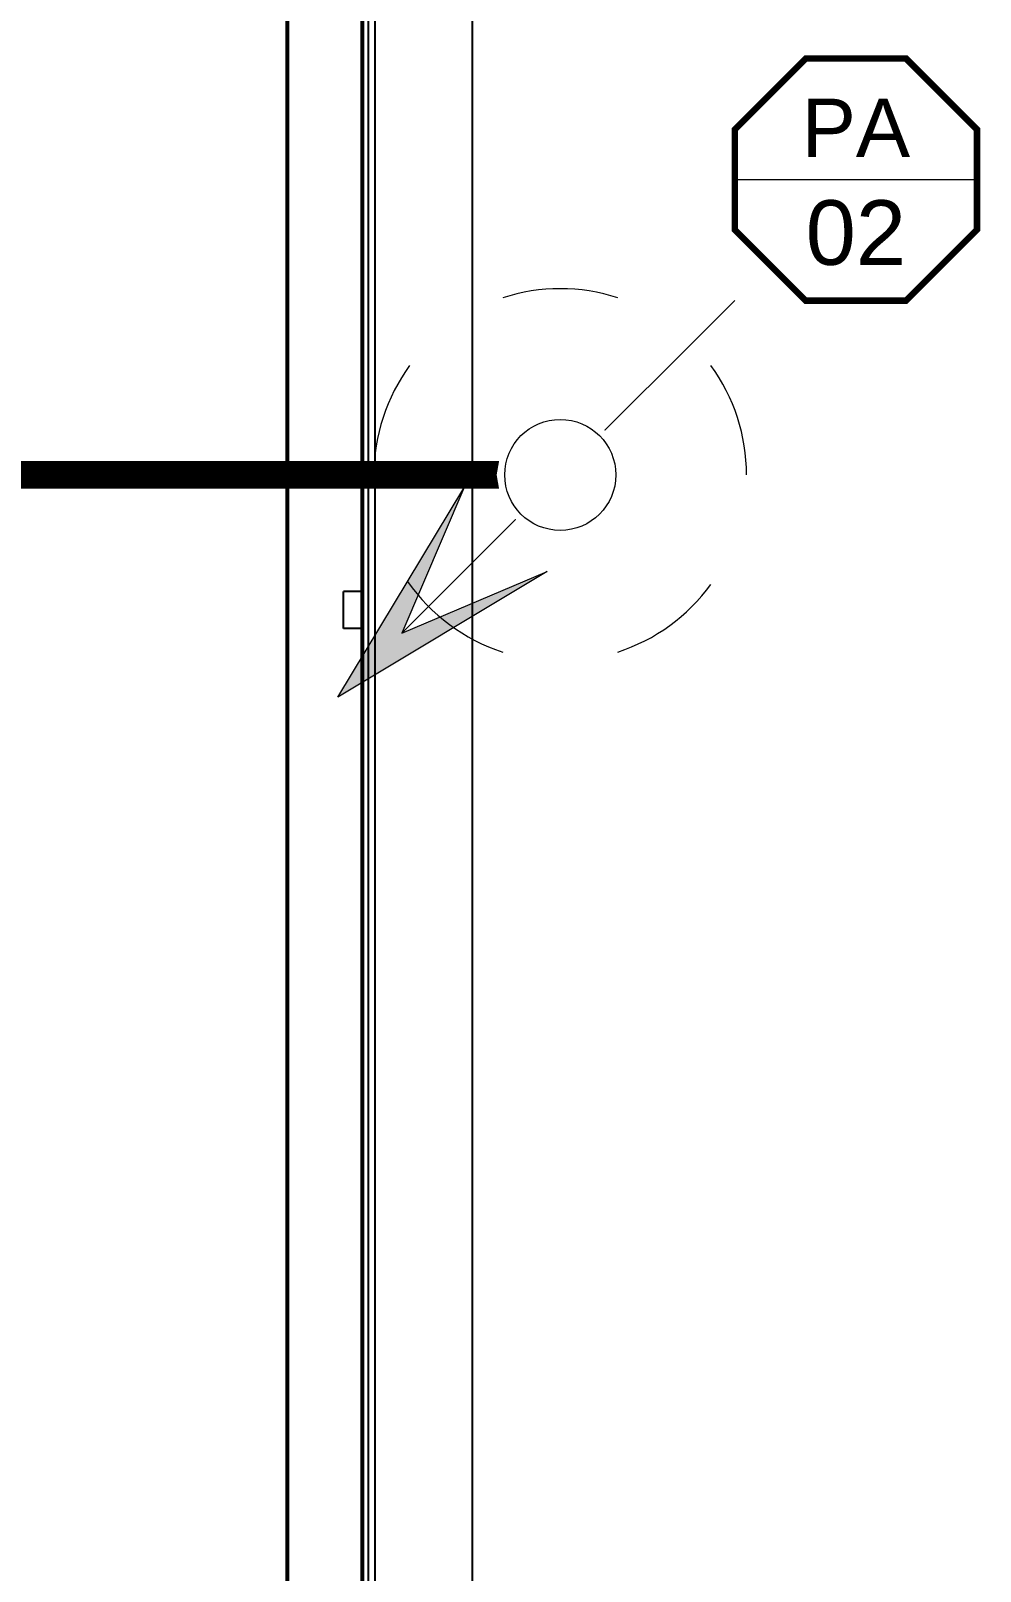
# Model space of a CAD drawing. Header units: millimetres. Extents: x -107267 to 109426, y -98906 to 83910.
# Drawn here: x 57894 to 60475, y -11099 to -6910 of the extents above; entities that cross this region are included whole.
import ezdxf
from ezdxf.enums import TextEntityAlignment as Align

# ---------------------------------------------------------------- set-up
doc = ezdxf.new("R2010")
doc.units = ezdxf.units.MM
doc.linetypes.add('ACAD_ISO12W100', pattern=[21, 12, -3, 0, -3, 0, -3])
doc.layers.add('00_m3g_spda.capt_novo', color=5, linetype='Continuous', lineweight=9)
doc.layers.add('00_m3g_spda_ater_cabo50', color=1, linetype='Continuous', lineweight=9)
for name, color, linetype in [('Top (Plan) View-Equipamento especial', 254, 'Continuous'), ('Top (Plan) View-Paredes', 254, 'Continuous'), ('Top (Plan) View-Quadro estrutural', 255, 'Continuous'), ('Top (Plan) View-Telhados', 254, 'Continuous')]:
    doc.layers.add(name, color=color, linetype=linetype)
doc.styles.add('ARIAL', font='arial.ttf')

# ---------------------------------------------------------------- blocks, each defined once
blk = doc.blocks.new('*U275')
at = {"lineweight": 9}
h = blk.add_hatch(color=256, dxfattribs=at)
h.dxf.hatch_style = 1
h.paths.add_polyline_path([(-4.834, -4.833), (-2.095, -0.287), (-3.443, -3.444), (-0.284, -2.101)])
for p, q in [((0, 0), (3.796, 3.792)), ((-3.443, -3.444), (-0.854, -0.856))]:
    blk.add_line(p, q, dxfattribs=at)
blk.add_lwpolyline([(-4.834, -4.833), (-2.095, -0.287), (-3.443, -3.444), (-0.284, -2.101)], close=True, dxfattribs=at)
for start, end in [(72, 108), (144, 180), (0, 36), (214.9534, 252), (288, 324)]:
    blk.add_arc((0, 0), 4.051, start, end, dxfattribs=at)
at = {"layer": '00_m3g_spda_ater_cabo50', "linetype": 'ACAD_ISO12W100', "ltscale": 75, "const_width": 0.375}
blk.add_lwpolyline([(0, 0), (-0.597, 0)], dxfattribs=at)
blk.add_attdef('METROS', text='', height=1.7).set_placement((-4.913, 3.845), align=Align.BOTTOM_LEFT)
at = {"color": 255, "lineweight": 0}
blk.add_wipeout([(0.24, -1.362), (0.692, -1.198), (1.059, -0.889), (1.3, -0.473), (1.383, 0), (1.3, 0.473), (1.059, 0.889), (0.692, 1.198), (0.24, 1.362), (-0.24, 1.362), (-0.692, 1.198), (-1.059, 0.889), (-1.3, 0.473), (-1.383, 0), (-1.3, -0.473), (-1.059, -0.889), (-0.692, -1.198), (-0.24, -1.362)], dxfattribs=at)
at = {"lineweight": 9}
blk.add_circle((0, 0), 1.208, dxfattribs=at)
blk = doc.blocks.new('*U247')
at = {"layer": 'Top (Plan) View-Paredes', "color": 0, "linetype": 'ByBlock', "lineweight": -2}
for p, q in [((157594.8, 141111), (157594.8, 164736.7)), ((157598.8, 164736.7), (157598.8, 141111))]:
    blk.add_line(p, q, dxfattribs=at)
blk = doc.blocks.new('*U249')
at = {"layer": 'Top (Plan) View-Telhados', "color": 0, "linetype": 'ByBlock', "lineweight": -2}
blk.add_line((158098.8, 164736.7), (158098.8, 141115), dxfattribs=at)
blk = doc.blocks.new('*U251')
at = {"layer": 'Top (Plan) View-Equipamento especial', "color": 0, "linetype": 'ByBlock', "lineweight": -2}
for p, q in [((157798.8, 141115), (157798.8, 164736.7)), ((157803.9, 141115), (157803.9, 164736.7)), ((157817.5, 141115), (157817.5, 164736.7)), ((157835.8, 141115), (157835.8, 164736.7))]:
    blk.add_line(p, q, dxfattribs=at)
blk = doc.blocks.new('*U261')
at = {"layer": 'Top (Plan) View-Quadro estrutural', "color": 0, "linetype": 'ByBlock', "lineweight": -2}
for p, q in [((157798.8, 152767.2), (157749.4, 152767.2)), ((157749.4, 152666.2), (157749.4, 152767.2)), ((157798.8, 152666.2), (157749.4, 152666.2))]:
    blk.add_line(p, q, dxfattribs=at)
blk = doc.blocks.new('M3G_P_PONTOS DESC')
blk.add_wipeout([(-1.552, 3.747), (-3.747, 1.552), (-3.747, -1.552), (-1.552, -3.747), (1.552, -3.747), (3.747, -1.552), (3.747, 1.552), (1.552, 3.747)])
blk.add_wipeout([(-3.747, 1.552), (-3.747, -1.552), (-1.552, -3.747), (1.552, -3.747), (3.747, -1.552), (3.747, 1.552), (1.552, 3.747), (-1.552, 3.747)])
blk.add_line((-3.747, 0), (3.747, 0))
at = {"const_width": 0.2}
blk.add_lwpolyline([(3.747, 1.552), (1.552, 3.747), (-1.552, 3.747), (-3.747, 1.552), (-3.747, -1.552), (-1.552, -3.747), (1.552, -3.747), (3.747, -1.552)], close=True, dxfattribs=at)
at = {"style": 'ARIAL'}
for tag, height, p in [('PREDIO', 2.3, (0, 0.704)), ('PONTO', 2, (0, -2.639))]:
    blk.add_attdef(tag, text='', height=height, dxfattribs=at).set_placement(p, align=Align.CENTER)

msp = doc.modelspace()

# ---------------------------------------------------------------- linework, layer by layer
at = {"layer": '00_m3g_spda_ater_cabo50', "linetype": 'ACAD_ISO12W100', "lineweight": -2, "const_width": 75}
msp.add_lwpolyline([(59333.2, -8117.9), (57261.7, -8118)], dxfattribs=at)

# ---------------------------------------------------------------- block references
at = {"layer": 'Top (Plan) View-Equipamento especial'}
msp.add_blockref('*U251', (-99005.4, -161202), dxfattribs=at)
at = {"layer": 'Top (Plan) View-Paredes'}
msp.add_blockref('*U247', (-99005.4, -161202), dxfattribs=at)
at = {"layer": 'Top (Plan) View-Quadro estrutural'}
msp.add_blockref('*U261', (-99005.4, -161202), dxfattribs=at)
at = {"layer": 'Top (Plan) View-Telhados'}
msp.add_blockref('*U249', (-99005.4, -161202), dxfattribs=at)

# ---------------------------------------------------------------- next in the draw order: block references
at = {"layer": '00_m3g_spda.capt_novo', "xscale": 125, "yscale": 125, "zscale": 125}
msp.add_blockref('*U275', (59333.3, -8117.9), dxfattribs=at)

# ---------------------------------------------------------------- next in the draw order: block references
at = {"layer": '00_m3g_spda.capt_novo'}
ref = msp.add_blockref('M3G_P_PONTOS DESC', (60136.9, -7314.9), dxfattribs=dict(at, xscale=87.84732026491085, yscale=87.84732026491085, zscale=87.84732026491085))
ref.add_attrib('PONTO', '02', dxfattribs={"layer": '0', "height": 175.69, "style": 'ARIAL'}).set_placement((60136.9, -7546.7), align=Align.CENTER)
ref.add_attrib('PREDIO', 'PA', dxfattribs={"layer": '0', "height": 158.13, "style": 'ARIAL'}).set_placement((60136.9, -7253), align=Align.CENTER)

doc.saveas('drawing.dxf')
